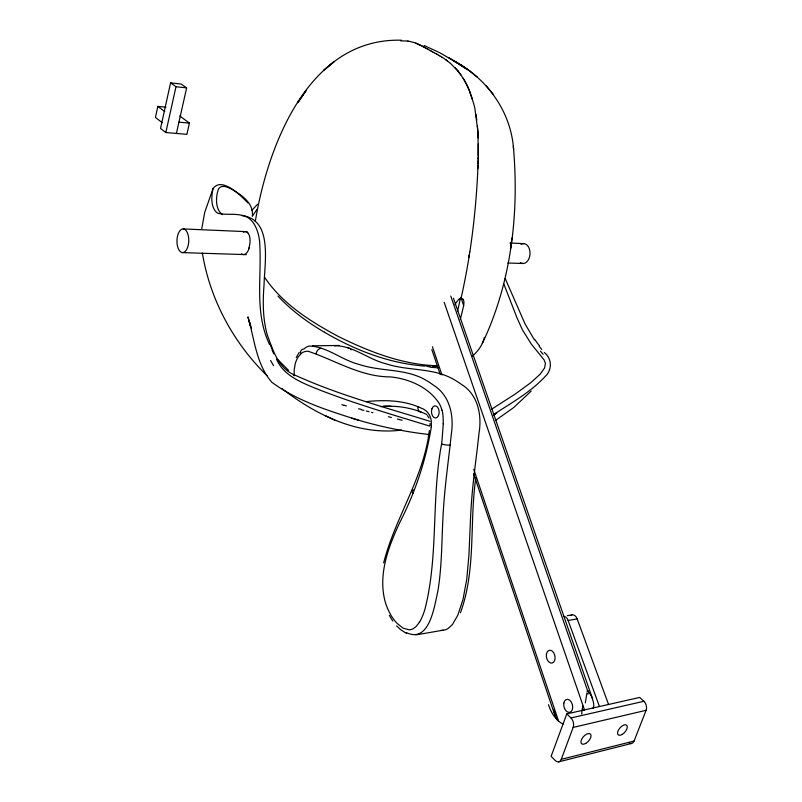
<?xml version="1.0" encoding="UTF-8"?>
<svg xmlns="http://www.w3.org/2000/svg" width="802" height="802" viewBox="0 0 802 802"><rect width="100%" height="100%" fill="white"/><g stroke="black" fill="none" stroke-linecap="round" stroke-linejoin="round"><path stroke-width="1.2" d="M478.293 155.989L477.942 131.889L474.904 108.661A87.157 53.624 -84.8 0 0 473.761 103.839L469.24 90.225A93.654 57.493 -84.9 0 0 463.175 78.305L458.082 71.147M443.265 423.797L442.022 440.368A156.5 91.488 87.8 0 1 441.601 443.947C431.205 498.533 438.674 555.255 424.96 609.159A64.641 38.245 83 0 1 419.496 622.292M478.052 163.969L478.313 143.909M478.162 159.177L478.203 157.583M429.982 425.712L430.052 423.496M478.112 160.771L477.862 168.751A409.722 215.126 -86.8 0 1 469.832 251.968M477.942 165.563L477.812 168.751M431.255 427.255C425.942 460.047 415.356 491.997 400.228 521.571C388.739 545.951 377.973 573.791 384.98 601.039A43.649 26.185 82.5 0 0 397.371 623.635L403.105 628.187L409.14 629.791A25.403 15.158 82.1 0 0 411.145 629.52A23.96 14.296 82 0 0 413.261 628.698L416.338 626.272L419.426 622.172M475.807 477.922C469.31 522.653 476.288 569.701 460.428 612.788M201.813 228.53L204.68 212.52L213.011 188.65C221.803 176.079 241.372 196.239 247.888 202.856M406.253 632.567C429.822 643.816 434.453 605.54 437.942 590.733C441.952 566.082 441.691 541.039 443.035 516.167A447.676 338.665 74.8 0 1 443.847 503.506C445.551 480.388 448.909 457.441 451.275 434.393C454.163 416.288 450.143 395.456 433.451 385.15A128.831 78.185 84.8 0 0 426.323 380.439C405.962 368.168 381.12 371.887 359.216 364.449C341.993 360.248 327.216 346.554 309.261 346.043A29.534 16.732 88.6 0 0 305.993 347.396L303.768 349.07A5.403 4.02 47.9 0 0 300.68 353.973L297.773 357.602A22.636 12.762 88.6 0 0 295.186 363.968L294.174 369.993L294.224 375.807M482.323 343.467C511.355 282.625 519.345 212.921 513.32 146.255C509.731 109.393 485.511 77.373 453.19 60.411L467.847 69.714L453.19 60.411M255.277 221.573C267.708 145.794 308.499 37.463 401.551 40.23M586.894 693.078L585.31 702.853M512.007 238.004L510.473 248.59L511.335 242.745M469.772 251.928L469.28 255.477M469.22 255.477L468.99 257.252M469.14 256.359L469.36 254.585M468.939 257.242L468.709 259.016A398.283 210.335 -86.8 0 1 461.15 297.903L461.11 298.334M429.361 430.534C423.707 477.882 395.135 517.511 383.647 562.894M165.924 107.187L157.864 106.385L155.438 117.483L162.285 122.696M176.4 133.453L186.635 87.889L181.192 84.04L170.585 82.857L160.53 128.45L165.824 132.52L186.876 134.365L189.422 123.127L179.788 115.989M165.824 132.52L175.989 86.716L170.585 82.857M462.995 299.346L462.834 299.176A4.672 3.278 -60.1 0 0 461.08 298.474L461.12 298.033M460.338 319.296L463.706 305.612L460.99 297.823M484.368 337.391C482.664 344.75 478.172 351.216 472.428 356.028M213.011 188.65C211.307 196.41 210.525 207.999 217.522 213.162C225.322 215.237 233.603 213.412 241.472 215.217C253.562 217.121 258.184 230.204 259.547 240.821C262.254 275.377 253.823 311.828 269.582 344.549M248.841 248.66L249.221 247.597M566.793 713.91L551.114 756.326L555.195 760.456A6.817 4.351 75.6 0 0 561.26 759.344L634.071 741.048L646.101 710.301A6.566 4.491 74.6 0 0 643.896 701.269L639.675 697.439L566.793 713.91L570.974 717.96A6.847 4.451 76.1 0 1 573.159 727.414L561.26 759.344M296.219 357.522L299.216 352.429M587.385 690.913L588.016 690.883M257.031 209.322L252.369 216.239C253.893 203.247 241.653 195.086 231.888 189.312C228.099 187.277 221.823 184.179 218.615 188.731C215.527 196.54 215.096 209.452 222.475 214.665M251.948 210.254L257.542 204.269M531.215 391.095L513.741 407.516L495.365 420.529M491.656 409.18L515.385 393.942L530.944 382.584L540.157 374.183L544.558 368.008L545.45 363.416L544.047 359.827L531.245 343.988L522.383 329.732L516.949 317.712L503.806 283.938M495.004 413.652C512.358 402.323 530.834 391.847 545.099 376.569C552.307 370.043 552.087 358.584 544.347 352.529M493.471 415.165L495.576 413.932M293.362 374.925L294.144 374.765C337.732 394.704 384.288 407.125 429.952 421.311M415.797 634.923L445.671 629.75L448.097 628.527L452.468 624.467L457.852 615.154L463.055 599.224L466.784 579.044L468.929 554.984L470.764 513.26A439.356 338.193 74 0 1 471.586 500.779C473.31 478.002 476.689 455.396 479.075 432.689C482.042 414.754 477.781 394.173 461.12 384.188A126.977 78.837 84.6 0 0 453.942 379.557C433.321 367.456 408.368 371.166 386.253 363.847C368.89 359.707 353.882 346.183 335.807 345.702A29.133 16.912 88.6 0 0 334.715 346.013M558.663 761.86L631.445 743.484M573.159 727.414L646.101 710.301M570.974 717.96L643.896 701.269M563.445 616.337A6.436 4.301 79 0 1 568.107 620.457L577.169 618.893L608.558 704.477M567.355 615.675L571.876 614.913M401.622 430.052C357.812 435.757 315.948 414.804 282.144 388.79M400.729 40.882L407.957 41.022M366.103 401.612C384.79 399.747 404.218 400.108 421.521 408.258C427.677 410.333 431.496 416.599 431.336 422.995A20.391 12.642 86.9 0 1 431.245 427.255M380.519 406.624C396.328 405.19 412.428 407.616 426.784 414.494M440.899 630.442L443.305 630.352M390.684 406.213L383.506 406.213M312.479 345.812L339.056 345.472M435.757 366.263L437.471 366.253M437.952 365.792C403.075 364.97 369.742 351.877 338.785 336.72C310.805 321.722 282.444 304.018 264.49 277.141M182.445 252.6L246.274 254.645M507.816 263.006L522.834 263.487M434.113 366.193L435.817 366.263M183.207 228.931A11.84 5.915 -88.5 0 1 187.808 246.886A11.84 5.915 -88.5 0 1 177.573 246.485A11.84 5.915 -88.5 0 1 183.207 228.931L247.056 231.688M509.972 243.026L523.746 243.628M432.468 366.053L434.163 366.193M241.673 215.568C272.891 218.966 264.62 262.064 264.109 283.748C262.755 300.95 262.595 318.615 267.417 335.346C273.011 350.153 278.164 367.978 294.083 374.755M178.936 122.155L189.422 123.127M175.989 86.716L186.635 87.889M424.739 366.093C389.1 363.416 355.025 350.163 324.399 332.208M429.05 434.494C402.835 431.566 376.94 425.932 351.737 418.163M407.927 41.012L414.594 42.656L420.87 45.413M429.24 365.532L430.905 365.832M358.574 408.769L361.301 409.401M344.218 405.331L346.394 405.882M341.792 404.709L343.928 405.261M388.358 416.709L391.366 417.481M397.401 419.035L402.163 420.258M361.401 409.762L363.948 410.423M366.354 411.035L368.99 411.717M371.557 412.378L372.92 412.729M429.461 426.012C390.273 414.022 350.815 402.564 312.77 387.226C298.655 381.321 282.785 374.233 276.53 359.116M358.624 420.218C328.63 410.754 297.502 401.19 271.878 382.303C256.971 365.411 254.615 341.331 248.921 320.219L250.354 325.953L247.908 316.9L251.557 328.609M425.601 365.842L430.875 367.296L436.298 367.737A90.205 56.912 -88.7 0 0 438.082 367.687M442.012 410.343A22.526 14.085 87 0 0 439.255 403.546C428.849 387.326 409.391 378.895 390.744 376.92C360.86 376.96 335.657 360.509 308.419 351.346A29.754 16.792 88.5 0 0 304.63 351.637L302.815 352.399A21.905 12.351 88.7 0 0 300.68 353.963M415.827 43.128L423.967 47.057M424.118 45.503L439.486 52.581L456.909 62.696L449.1 57.965L451.135 59.208M325.221 415.637L335.226 420.358M434.283 52.782L433.641 52.471M434.243 52.772L435.285 53.293M433.681 52.481L433.441 52.371A30.717 18.727 -81.3 0 1 432.93 52.09L432.619 51.909M422.073 46.055L423.316 46.716M435.646 53.503L436.288 53.844M423.927 47.047L428.258 49.463M431.406 51.198L430.123 50.506M436.248 53.834L437.681 54.626M431.215 51.107L432.649 51.909M430.163 50.506L427.677 49.122M425.17 47.729L425.782 48.08M437.24 54.396L439.666 55.789M439.235 55.549L442.042 57.243M324.579 332.319C307.567 322.354 291.477 310.575 277.983 296.118M406.664 633.55L400.759 629.781L396.639 625.921M464.178 67.278L458.233 63.478L466.162 68.571M450.564 63.448L445.962 59.869A176.189 106.927 -87.2 0 0 442.002 57.243M445.922 59.869L447.476 61.002M157.864 106.385L164.741 111.528M477.25 77.072L469.22 70.706L470.283 71.558M450.523 63.448L458.122 71.157M288.55 370.334L278.184 359.928M267.046 375.677C233.512 343.025 209.974 299.437 202.385 253.151M454.935 67.589L457.952 70.947M493.13 94.105L486.142 85.704M427.296 415.486L429.02 417.992M541.741 349.451L539.195 346.284M458.373 71.468L460.869 74.807M557.019 719.404L556.678 718.943A18.406 15.098 -28.3 0 1 556.448 718.592L553.901 711.033M534.363 339.767L525.039 323.878L505.2 278.525M589.4 692.537L591.906 697.169L593.34 701.9A20.391 18.807 9.2 0 1 593.42 702.432L593.44 702.552A16.421 15.228 4.1 0 1 593.711 706.883M389.341 615.415L392.759 621.049M273.813 353.842L272.058 350.173M568.107 620.457L599.455 706.532M453.431 298.184L592.608 699.023M450.774 296.058L587.605 690.743M444.198 302.384L584.157 708.948A28 18.306 76.8 0 1 583.896 710.392M472.428 99.147L469.19 90.215A93.654 57.483 -84.9 0 0 463.125 78.295M432.468 346.795L441.972 374.995M473.731 469.24L558.563 721.048A28 18.306 76.8 0 0 563.024 724.016M431.837 349.602L440.188 374.424M473.641 473.842L555.014 715.685M475.967 114.305L476.809 120.069M513.32 146.255L513.641 149.503M477.441 125.934L478.172 137.884M521.049 244.329A9.945 6.707 -87.5 0 1 530.032 253.723A9.945 6.707 -87.5 0 1 520.408 262.655M272.399 349.662A179.478 101.483 -80.8 0 1 269.953 344.058M273.582 365.672A173.382 88.701 -85.7 0 1 270.565 360.479M543.114 354.253A158.606 126.135 -84.4 0 1 540.438 351.176M539.475 345.873A151.999 110.576 85 0 1 534.663 339.366M248.219 233.332A11.549 5.915 -81.6 0 1 249.041 247.437M248.249 233.262A11.449 6.195 -81.1 0 0 247.527 232.5L246.956 232.109A11.479 6.205 -81.3 0 0 243.347 232.189M248.981 248.81A11.449 5.905 -85.6 0 1 241.412 253.803M463.095 299.246A8.331 5.704 -62.6 0 1 463.496 305.592M461.02 298.484A4.541 3.188 -59.6 0 0 460.228 298.605A5.143 3.629 -60.2 0 0 458.764 299.316L455.817 303.066A10.296 7.559 -60.2 0 0 455.095 304.73M570.753 615.495A6.406 4.311 78.8 0 1 577.169 618.893M634.071 741.048A6.536 4.391 74.1 0 1 629.159 743.073M316.148 353.762A5.474 4.391 -69 0 1 321.271 348.329M450.133 445.12A6.095 1.333 6.8 0 1 441.601 443.947M347.948 347.958A5.403 4.271 -69.6 0 1 351.116 349.862M442.193 410.273A34.586 21.504 87 0 1 443.145 423.777M413.09 493.571A5.955 2.967 21.7 0 1 413.431 489.912M429.531 437.23A6.035 1.945 12.5 0 1 429.491 434.824M421.892 412.418A5.985 4.511 -69.5 0 1 417.912 406.815M587.996 690.933A3.068 2.216 73 0 1 588.498 691.434M588.457 691.745A17.163 15.278 -86.2 0 1 589.149 692.738M593.42 706.863A27.849 18.336 76.6 0 1 593.159 708.296M581.721 714.121A16.601 3.328 -75.9 0 1 582.853 705.82M587.946 694.171A17.043 5.333 -88.9 0 1 588.077 693.159M587.194 691.725A3.068 1.995 76.5 0 1 587.365 691.073M553.911 709.86A8.2 5.895 46.7 0 1 553.901 709.489M557.57 720.176A16.02 13.043 -21.3 0 1 557.029 719.514M558.453 721.128A14.055 11.238 -14.6 0 1 557.711 720.386M558.563 721.048A27.96 18.286 76.8 0 1 548.538 704.687M460.458 297.883A373.582 199.518 -87.1 0 1 457.521 311.326M303.166 94.776L297.783 102.706L306.033 90.636L303.166 94.776M334.083 61.664L323.948 70.175L334.083 61.664M496.669 413.02L493.39 415.015L496.659 413.03M622.121 734.472A6.416 3.248 -48.8 0 0 626.783 725.329A6.416 3.248 -48.8 0 0 618.332 730.261A6.416 3.248 -48.8 0 0 622.121 734.472M585.771 743.404A6.566 3.388 -48.1 0 0 590.472 734.081A6.566 3.388 -48.1 0 0 581.711 739.143A6.566 3.388 -48.1 0 0 585.771 743.404M431.937 408.769A6.085 3.83 87.2 0 0 435.426 417.982A6.085 3.83 87.2 0 0 438.574 408.95A6.085 3.83 87.2 0 0 431.937 408.769M546.423 654.121A6.526 4.281 78.2 0 0 551.946 663.064A6.526 4.281 78.2 0 0 553.721 652.808A6.526 4.281 78.2 0 0 546.423 654.121M563.816 703.123A6.667 4.351 76.5 0 0 569.49 712.387A6.667 4.351 76.5 0 0 571.305 702.071A6.667 4.351 76.5 0 0 563.816 703.123"/></g></svg>
